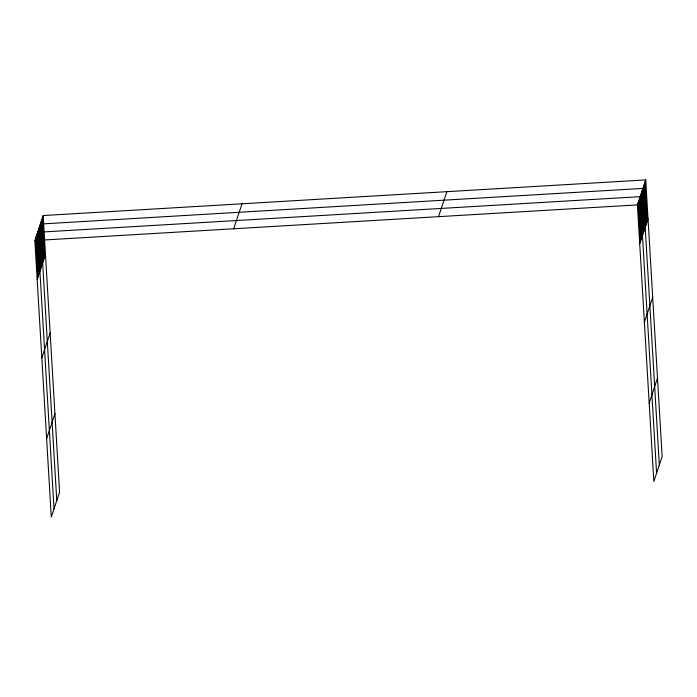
<?xml version="1.0" encoding="UTF-8"?>
<svg xmlns="http://www.w3.org/2000/svg" width="697" height="697" viewBox="0 0 697 697"><rect width="100%" height="100%" fill="white"/><g stroke="black" fill="none" stroke-linecap="round" stroke-linejoin="round"><path stroke-width="1.05" d="M43.162 215.547L59.594 492.099L51.282 517.087L34.85 240.535L43.162 215.547L645.718 179.913L662.15 456.465L653.838 481.453L637.407 204.901L645.718 179.913M37.168 279.541L45.479 254.553M41.829 357.927L50.14 332.939M46.621 438.692L54.941 413.704M233.695 228.782L242.007 203.785M438.561 216.662L446.873 191.675M639.724 243.906L648.036 218.919M644.376 322.293L652.697 297.305M649.177 403.066L657.489 378.07M34.85 240.535L637.407 204.901M645.013 182.039L647.33 221.045M644.307 184.165L646.624 223.162M643.601 186.291L645.919 225.288M659.327 464.96L642.895 188.408L40.339 224.042L56.771 500.594M642.207 190.473L644.525 229.479M641.519 192.538L643.836 231.535M640.839 194.594L643.148 233.6M656.583 473.211L640.151 196.659L37.594 232.293L54.026 508.836M639.463 198.715L641.78 237.721M638.774 200.78L641.092 239.785M638.095 202.844L640.412 241.842M42.456 217.673L44.774 256.67M41.75 219.799L44.068 258.796M41.045 221.916L43.362 260.922M39.651 226.107L41.968 265.104M38.962 228.163L41.28 267.169M38.283 230.228L40.6 269.234M36.906 234.349L39.224 273.355M36.218 236.414L38.535 275.42M35.538 238.479L37.856 277.476"/></g></svg>
